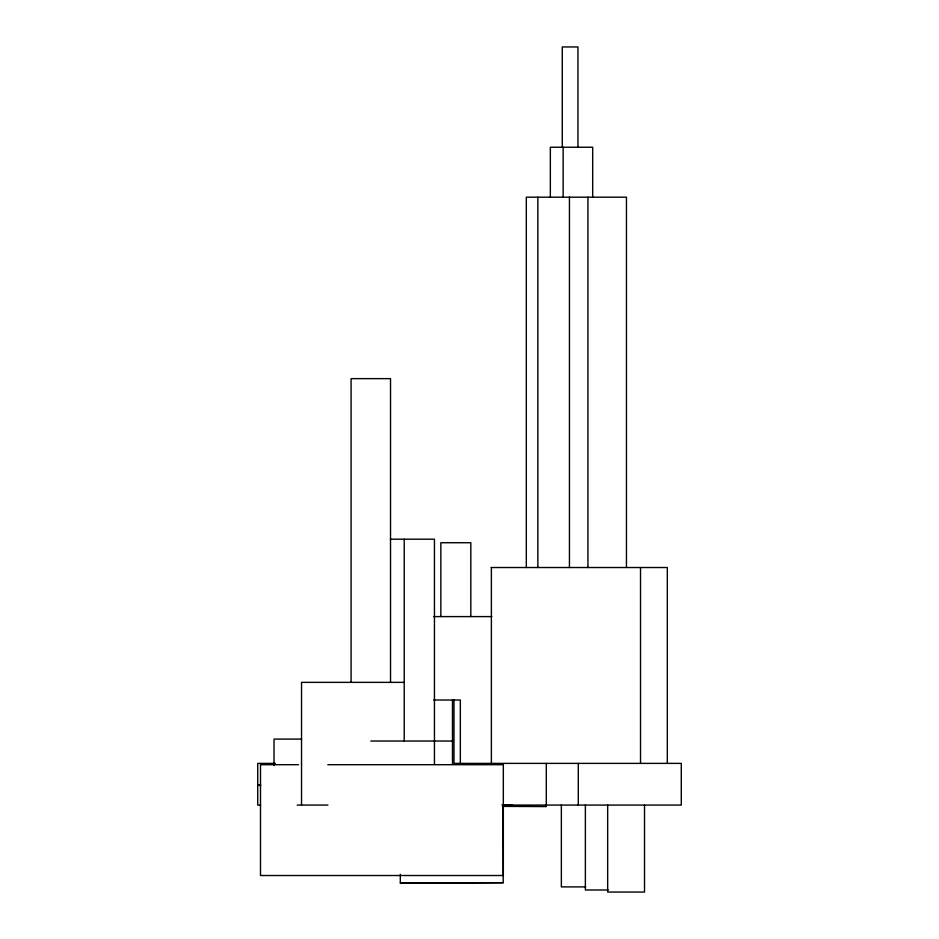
<?xml version="1.0" encoding="UTF-8"?>
<svg xmlns="http://www.w3.org/2000/svg" width="939" height="939" viewBox="0 0 939 939"><rect width="100%" height="100%" fill="white"/><g stroke="black" fill="none" stroke-linecap="round" stroke-linejoin="round"><path stroke-width="1.41" d="M400.296 874.256L400.319 883.036L503.21 882.695L502.999 805.169L512.6 804.923L502.189 804.758M503.21 882.695L400.319 883.036M390.424 539.197L434.452 539.197L434.452 764.428M491.203 567.52L667.324 567.52L667.324 763.384M433.583 616.594L491.813 616.594M404.204 682.36L301.536 682.36L301.536 805.075M433.654 700.013L460.345 700.013L460.345 764.217M301.619 739.087L274.024 739.087L274.024 765.485M370.799 741.035L452.492 741.035M275.303 763.384L257.72 763.384L257.72 805.075L260.655 805.075M298.532 764.698L260.502 764.698L260.502 875.512L503.327 875.512L503.327 764.698L327.793 764.698M260.655 785.074L257.72 785.074L260.596 785.603M297.194 805.075L327.934 805.075M502.342 805.075L681.28 805.075L681.28 763.384L453.983 763.384L453.983 700.013M585.607 886.897L561.358 886.897L561.358 805.075M608.214 889.996L585.373 889.996L585.373 805.075M502.412 806.39L546.298 806.578L546.298 763.384M502.999 805.169L503.95 805.192M644.518 805.075L644.518 892.05L607.662 892.05L607.662 805.075M640.527 567.52L640.527 763.384M626.454 567.52L626.454 197.19L526.309 197.19L526.309 567.52M592.685 197.19L592.685 147.235L550.348 147.235L550.348 197.19M587.931 197.19L587.931 567.52M578.295 763.384L578.295 805.075M577.955 147.235L577.955 46.95L562.285 46.95L562.285 147.235M569.445 197.19L569.445 567.52M563.142 147.235L563.142 197.19M537.859 197.19L537.859 567.52M491.39 567.52L491.39 763.384M470.815 616.594L470.815 542.73L440.849 542.73L440.849 616.594M452.492 700.013L452.492 764.323M404.204 539.197L404.204 741.035M390.518 682.36L390.518 378.64L351.08 378.64L351.08 682.36"/></g></svg>
